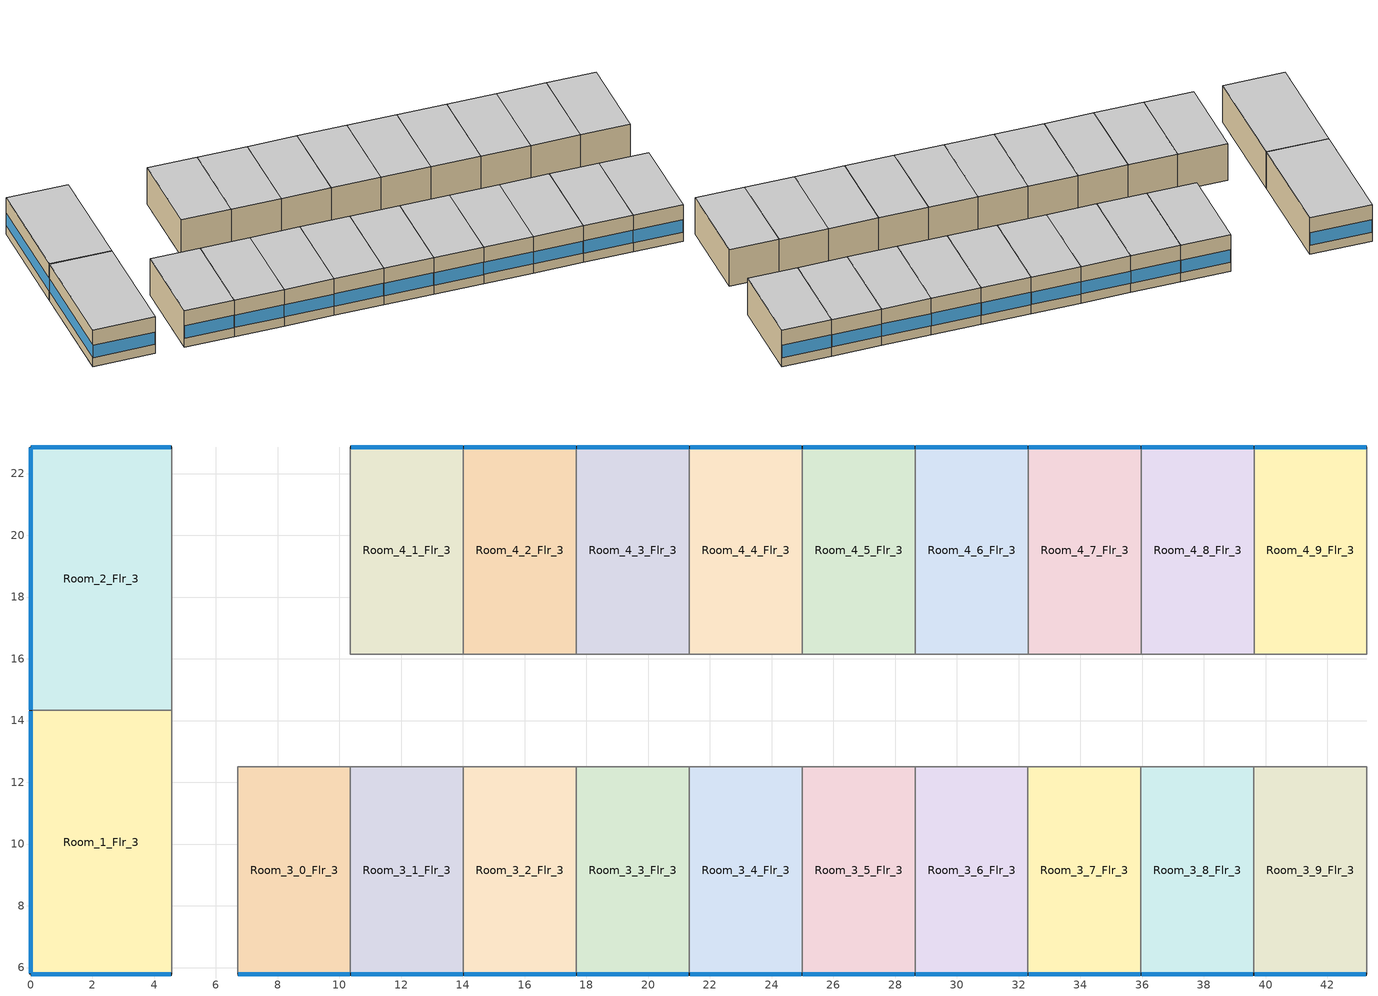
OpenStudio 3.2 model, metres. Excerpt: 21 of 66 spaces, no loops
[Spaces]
Room_1_Flr_3
 floor adiabatic (BTAP-Int-Wall): 4.57,14.33 4.57,5.79 0,5.79 0,14.33 z7.01
 wall outside: 0,14.33 0,5.79 4.57,5.79 z7.01:10.06
 wall to Corridor_Flr_3: 4.57,5.79 4.57,14.33 z7.01:10.06
 wall to Room_2_Flr_3: 4.57,14.33 0,14.33 z7.01:10.06
 window (BTAP-Ext-FixedWindow:U=0.220 SHGC=0.600): 0.03,5.79 4.55,5.79 z7.77:8.8; 0,14.3 0,5.82 z7.77:8.79
 ceiling adiabatic (BTAP-Int-Wall): 4.57,5.79 4.57,14.33 0,14.33 0,5.79 z10.06
Room_2_Flr_3
 floor adiabatic (BTAP-Int-Wall): 4.57,22.86 4.57,14.33 0,14.33 0,22.86 z7.01
 wall outside: 4.57,22.86 0,22.86 0,14.33 z7.01:10.06
 wall to Corridor_Flr_3: 4.57,14.33 4.57,22.86 z7.01:10.06
 window (BTAP-Ext-FixedWindow:U=0.220 SHGC=0.600): 4.55,22.86 0.03,22.86 z7.77:8.8; 0,22.83 0,14.35 z7.77:8.79
 ceiling adiabatic (BTAP-Int-Wall): 4.57,14.33 4.57,22.86 0,22.86 0,14.33 z10.06
Room_4_1_Flr_3
 floor adiabatic (BTAP-Int-Wall): 14.02,22.86 14.02,16.15 10.36,16.15 10.36,22.86 z7.01
 wall outside: 14.02,22.86 10.36,22.86 z7.01:10.06
 wall to Corridor_Flr_3: 10.36,22.86 10.36,16.15 14.02,16.15 z7.01:10.06
 wall to Room_4_2_Flr_3: 14.02,16.15 14.02,22.86 z7.01:10.06
 window (BTAP-Ext-FixedWindow:U=0.220 SHGC=0.600): 14,22.86 10.39,22.86 z7.77:8.8
 ceiling adiabatic (BTAP-Int-Wall): 14.02,16.15 14.02,22.86 10.36,22.86 10.36,16.15 z10.06
Room_3_0_Flr_3
 floor adiabatic (BTAP-Int-Wall): 10.36,12.5 10.36,5.79 6.71,5.79 6.71,12.5 z7.01
 wall outside: 6.71,5.79 10.36,5.79 z7.01:10.06
 wall to Corridor_Flr_3: 10.36,12.5 6.71,12.5 6.71,5.79 z7.01:10.06
 wall to Room_3_1_Flr_3: 10.36,5.79 10.36,12.5 z7.01:10.06
 window (BTAP-Ext-FixedWindow:U=0.220 SHGC=0.600): 6.73,5.79 10.34,5.79 z7.77:8.8
 ceiling adiabatic (BTAP-Int-Wall): 10.36,5.79 10.36,12.5 6.71,12.5 6.71,5.79 z10.06
Room_3_1_Flr_3
 floor adiabatic (BTAP-Int-Wall): 14.02,12.5 14.02,5.79 10.36,5.79 10.36,12.5 z7.01
 wall outside: 10.36,5.79 14.02,5.79 z7.01:10.06
 wall to Room_3_2_Flr_3: 14.02,5.79 14.02,12.5 z7.01:10.06
 wall to Corridor_Flr_3: 14.02,12.5 10.36,12.5 z7.01:10.06
 window (BTAP-Ext-FixedWindow:U=0.220 SHGC=0.600): 10.39,5.79 13.99,5.79 z7.77:8.8
 ceiling adiabatic (BTAP-Int-Wall): 14.02,5.79 14.02,12.5 10.36,12.5 10.36,5.79 z10.06
Room_3_2_Flr_3
 floor adiabatic (BTAP-Int-Wall): 17.68,12.5 17.68,5.79 14.02,5.79 14.02,12.5 z7.01
 wall outside: 14.02,5.79 17.68,5.79 z7.01:10.06
 wall to Corridor_Flr_3: 17.68,12.5 14.02,12.5 z7.01:10.06
 wall to Room_3_3_Flr_3: 17.68,5.79 17.68,12.5 z7.01:10.06
 window (BTAP-Ext-FixedWindow:U=0.220 SHGC=0.600): 14.05,5.79 17.65,5.79 z7.77:8.8
 ceiling adiabatic (BTAP-Int-Wall): 17.68,5.79 17.68,12.5 14.02,12.5 14.02,5.79 z10.06
Room_3_3_Flr_3
 floor adiabatic (BTAP-Int-Wall): 21.33,12.5 21.33,5.79 17.68,5.79 17.68,12.5 z7.01
 wall outside: 17.68,5.79 21.33,5.79 z7.01:10.06
 wall to Corridor_Flr_3: 21.33,12.5 17.68,12.5 z7.01:10.06
 wall to Room_3_4_Flr_3: 21.33,5.79 21.33,12.5 z7.01:10.06
 window (BTAP-Ext-FixedWindow:U=0.220 SHGC=0.600): 17.7,5.79 21.31,5.79 z7.77:8.8
 ceiling adiabatic (BTAP-Int-Wall): 21.33,5.79 21.33,12.5 17.68,12.5 17.68,5.79 z10.06
Room_3_4_Flr_3
 floor adiabatic (BTAP-Int-Wall): 24.99,12.5 24.99,5.79 21.33,5.79 21.33,12.5 z7.01
 wall outside: 21.33,5.79 24.99,5.79 z7.01:10.06
 wall to Room_3_5_Flr_3: 24.99,5.79 24.99,12.5 z7.01:10.06
 wall to Corridor_Flr_3: 24.99,12.5 21.33,12.5 z7.01:10.06
 window (BTAP-Ext-FixedWindow:U=0.220 SHGC=0.600): 21.36,5.79 24.97,5.79 z7.77:8.8
 ceiling adiabatic (BTAP-Int-Wall): 24.99,5.79 24.99,12.5 21.33,12.5 21.33,5.79 z10.06
Room_3_5_Flr_3
 floor adiabatic (BTAP-Int-Wall): 28.65,12.5 28.65,5.79 24.99,5.79 24.99,12.5 z7.01
 wall outside: 24.99,5.79 28.65,5.79 z7.01:10.06
 wall to Corridor_Flr_3: 28.65,12.5 24.99,12.5 z7.01:10.06
 wall to Room_3_6_Flr_3: 28.65,5.79 28.65,12.5 z7.01:10.06
 window (BTAP-Ext-FixedWindow:U=0.220 SHGC=0.600): 25.02,5.79 28.62,5.79 z7.77:8.8
 ceiling adiabatic (BTAP-Int-Wall): 28.65,5.79 28.65,12.5 24.99,12.5 24.99,5.79 z10.06
Room_3_6_Flr_3
 floor adiabatic (BTAP-Int-Wall): 32.3,12.5 32.3,5.79 28.65,5.79 28.65,12.5 z7.01
 wall outside: 28.65,5.79 32.3,5.79 z7.01:10.06
 wall to Room_3_7_Flr_3: 32.3,5.79 32.3,12.5 z7.01:10.06
 wall to Corridor_Flr_3: 32.3,12.5 28.65,12.5 z7.01:10.06
 window (BTAP-Ext-FixedWindow:U=0.220 SHGC=0.600): 28.67,5.79 32.28,5.79 z7.77:8.8
 ceiling adiabatic (BTAP-Int-Wall): 32.3,5.79 32.3,12.5 28.65,12.5 28.65,5.79 z10.06
Room_3_7_Flr_3
 floor adiabatic (BTAP-Int-Wall): 35.96,12.5 35.96,5.79 32.3,5.79 32.3,12.5 z7.01
 wall outside: 32.3,5.79 35.96,5.79 z7.01:10.06
 wall to Corridor_Flr_3: 35.96,12.5 32.3,12.5 z7.01:10.06
 wall to Room_3_8_Flr_3: 35.96,5.79 35.96,12.5 z7.01:10.06
 window (BTAP-Ext-FixedWindow:U=0.220 SHGC=0.600): 32.33,5.79 35.94,5.79 z7.77:8.8
 ceiling adiabatic (BTAP-Int-Wall): 35.96,5.79 35.96,12.5 32.3,12.5 32.3,5.79 z10.06
Room_3_8_Flr_3
 floor adiabatic (BTAP-Int-Wall): 39.62,12.5 39.62,5.79 35.96,5.79 35.96,12.5 z7.01
 wall outside: 35.96,5.79 39.62,5.79 z7.01:10.06
 wall to Room_3_9_Flr_3: 39.62,5.79 39.62,12.5 z7.01:10.06
 wall to Corridor_Flr_3: 39.62,12.5 35.96,12.5 z7.01:10.06
 window (BTAP-Ext-FixedWindow:U=0.220 SHGC=0.600): 35.99,5.79 39.59,5.79 z7.77:8.8
 ceiling adiabatic (BTAP-Int-Wall): 39.62,5.79 39.62,12.5 35.96,12.5 35.96,5.79 z10.06
Room_3_9_Flr_3
 floor adiabatic (BTAP-Int-Wall): 43.28,12.5 43.28,5.79 39.62,5.79 39.62,12.5 z7.01
 wall outside: 39.62,5.79 43.28,5.79 z7.01:10.06
 wall to Room_3_10_Flr_3: 43.28,5.79 43.28,12.5 z7.01:10.06
 wall to Corridor_Flr_3: 43.28,12.5 39.62,12.5 z7.01:10.06
 window (BTAP-Ext-FixedWindow:U=0.220 SHGC=0.600): 39.64,5.79 43.25,5.79 z7.77:8.8
 ceiling adiabatic (BTAP-Int-Wall): 43.28,5.79 43.28,12.5 39.62,12.5 39.62,5.79 z10.06
Room_4_2_Flr_3
 floor adiabatic (BTAP-Int-Wall): 17.68,22.86 17.68,16.15 14.02,16.15 14.02,22.86 z7.01
 wall outside: 17.68,22.86 14.02,22.86 z7.01:10.06
 wall to Corridor_Flr_3: 14.02,16.15 17.68,16.15 z7.01:10.06
 wall to Room_4_3_Flr_3: 17.68,16.15 17.68,22.86 z7.01:10.06
 window (BTAP-Ext-FixedWindow:U=0.220 SHGC=0.600): 17.65,22.86 14.05,22.86 z7.77:8.8
 ceiling adiabatic (BTAP-Int-Wall): 17.68,16.15 17.68,22.86 14.02,22.86 14.02,16.15 z10.06
Room_4_3_Flr_3
 floor adiabatic (BTAP-Int-Wall): 21.34,22.86 21.34,16.15 17.68,16.15 17.68,22.86 z7.01
 wall outside: 21.34,22.86 17.68,22.86 z7.01:10.06
 wall to Corridor_Flr_3: 17.68,16.15 21.34,16.15 z7.01:10.06
 wall to Room_4_4_Flr_3: 21.34,16.15 21.34,22.86 z7.01:10.06
 window (BTAP-Ext-FixedWindow:U=0.220 SHGC=0.600): 21.31,22.86 17.7,22.86 z7.77:8.8
 ceiling adiabatic (BTAP-Int-Wall): 21.34,16.15 21.34,22.86 17.68,22.86 17.68,16.15 z10.06
Room_4_4_Flr_3
 floor adiabatic (BTAP-Int-Wall): 25,22.86 25,16.15 21.34,16.15 21.34,22.86 z7.01
 wall outside: 25,22.86 21.34,22.86 z7.01:10.06
 wall to Corridor_Flr_3: 21.34,16.15 25,16.15 z7.01:10.06
 wall to Room_4_5_Flr_3: 25,16.15 25,22.86 z7.01:10.06
 window (BTAP-Ext-FixedWindow:U=0.220 SHGC=0.600): 24.97,22.86 21.36,22.86 z7.77:8.8
 ceiling adiabatic (BTAP-Int-Wall): 25,16.15 25,22.86 21.34,22.86 21.34,16.15 z10.06
Room_4_5_Flr_3
 floor adiabatic (BTAP-Int-Wall): 28.65,22.86 28.65,16.15 24.99,16.15 24.99,22.86 z7.01
 wall outside: 28.65,22.86 24.99,22.86 z7.01:10.06
 wall to Corridor_Flr_3: 24.99,16.15 28.65,16.15 z7.01:10.06
 wall to Room_4_6_Flr_3: 28.65,16.15 28.65,22.86 z7.01:10.06
 window (BTAP-Ext-FixedWindow:U=0.220 SHGC=0.600): 28.63,22.86 25.02,22.86 z7.77:8.8
 ceiling adiabatic (BTAP-Int-Wall): 28.65,16.15 28.65,22.86 24.99,22.86 24.99,16.15 z10.06
Room_4_6_Flr_3
 floor adiabatic (BTAP-Int-Wall): 32.31,22.86 32.31,16.15 28.65,16.15 28.65,22.86 z7.01
 wall outside: 32.31,22.86 28.65,22.86 z7.01:10.06
 wall to Corridor_Flr_3: 28.65,16.15 32.31,16.15 z7.01:10.06
 wall to Room_4_7_Flr_3: 32.31,16.15 32.31,22.86 z7.01:10.06
 window (BTAP-Ext-FixedWindow:U=0.220 SHGC=0.600): 32.29,22.86 28.68,22.86 z7.77:8.8
 ceiling adiabatic (BTAP-Int-Wall): 32.31,16.15 32.31,22.86 28.65,22.86 28.65,16.15 z10.06
Room_4_7_Flr_3
 floor adiabatic (BTAP-Int-Wall): 35.97,22.86 35.97,16.15 32.31,16.15 32.31,22.86 z7.01
 wall outside: 35.97,22.86 32.31,22.86 z7.01:10.06
 wall to Corridor_Flr_3: 32.31,16.15 35.97,16.15 z7.01:10.06
 wall to Room_4_8_Flr_3: 35.97,16.15 35.97,22.86 z7.01:10.06
 window (BTAP-Ext-FixedWindow:U=0.220 SHGC=0.600): 35.94,22.86 32.34,22.86 z7.77:8.8
 ceiling adiabatic (BTAP-Int-Wall): 35.97,16.15 35.97,22.86 32.31,22.86 32.31,16.15 z10.06
Room_4_8_Flr_3
 floor adiabatic (BTAP-Int-Wall): 39.63,22.86 39.63,16.15 35.97,16.15 35.97,22.86 z7.01
 wall outside: 39.63,22.86 35.97,22.86 z7.01:10.06
 wall to Corridor_Flr_3: 35.97,16.15 39.63,16.15 z7.01:10.06
 wall to Room_4_9_Flr_3: 39.63,16.15 39.63,22.86 z7.01:10.06
 window (BTAP-Ext-FixedWindow:U=0.220 SHGC=0.600): 39.6,22.86 35.99,22.86 z7.77:8.8
 ceiling adiabatic (BTAP-Int-Wall): 39.63,16.15 39.63,22.86 35.97,22.86 35.97,16.15 z10.06
Room_4_9_Flr_3
 floor adiabatic (BTAP-Int-Wall): 43.28,22.86 43.28,16.15 39.63,16.15 39.63,22.86 z7.01
 wall outside: 43.28,22.86 39.63,22.86 z7.01:10.06
 wall to Room_4_10_Flr_3: 43.28,16.15 43.28,22.86 z7.01:10.06
 wall to Corridor_Flr_3: 39.63,16.15 43.28,16.15 z7.01:10.06
 window (BTAP-Ext-FixedWindow:U=0.220 SHGC=0.600): 43.26,22.86 39.65,22.86 z7.77:8.8
 ceiling adiabatic (BTAP-Int-Wall): 43.28,16.15 43.28,22.86 39.63,22.86 39.63,16.15 z10.06
[Site]
Calgary Intl AP_AB_CAN: Latitude {deg}=51.114; Longitude {deg}=-114.02; Time Zone {hr}=-7; Elevation {m}=1084.1; Terrain=City
[Building]
LargeHotel: North Axis {deg}=0; Default Construction Set=BTAP-Mass at hdd = 5000.0; Standards Number of Stories=7; Standards Number of Above Ground Stories=6; Standards Template=NECB2015; Standards Building Type=LargeHotel
[Site:WaterMainsTemperature]
Calculation Method=Correlation; Annual Average Outdoor Air Temperature {C}=5; Maximum Difference In Monthly Average Outdoor Air Temperatures {deltaC}=23.3
[Site:GroundTemperature:BuildingSurface]
19.527, 19.502, 19.536, 19.598, 20.002, 21.64, 22.225, 22.375, 21.449, 20.121, 19.802, 19.633
[SizingPeriod:DesignDay] Barometric Pressure {Pa}=88961; Sky Clearness=0; Rain Indicator=0; Snow Indicator=0; Day of Month=21; Daylight Saving Time Indicator=0; Humidity Indicating Type=Wetbulb; Dry-Bulb Temperature Range Modifier Type=DefaultMultipliers
Name | Maximum Dry-Bulb Temperature {C} | Daily Dry-Bulb Temperature Range {deltaC} | Humidity Indicating Conditions at Maximum Dry-Bulb | Wind Speed {m/s} | Wind Direction {deg} | Month | Day Type | Solar Model Indicator | ASHRAE Taub | ASHRAE Taud
Calgary Intl AP Ann Clg .4% Condns DB=>MWB | 28.5 | 12.1 | 16.1 | 4.5 | 160 | 7 | SummerDesignDay | ASHRAETau | 0.339 | 2.421
Calgary Intl AP Ann Htg 99.6% Condns DB | -28.5 | 0 | -28.5 | 2.9 | 200 | 1 | WinterDesignDay | ASHRAEClearSky
[Material:NoMass] Roughness=Smooth; Thermal Absorptance=0.9; Solar Absorptance=0.7
Name | Thermal Resistance {m2-K/W} | Visible Absorptance
Typical Carpet Pad; Typical Carpet Pad 1 | 0.21648 | 0.8
Typical Insulation 1 | 5.91238 | 0.7
Typical Insulation 2 | 4.49096 | 0.7
Typical Insulation 3 | 6.17282 | 0.7
Typical Carpet Pad 2 | 1.25503 | 0.8
Typical Carpet Pad 3; Typical Carpet Pad 4 | 3.45515 | 0.8
Typical Insulation 4 | 0.454528 | 0.7
Typical Insulation 5 | 0.454545 | 0.7
[Material]
Name | Roughness | Thickness {m} | Conductivity {W/m-K} | Density {kg/m3} | Specific Heat {J/kg-K} | Thermal Absorptance | Solar Absorptance | Visible Absorptance
G05 25mm wood | MediumSmooth | 0.0254 | 0.15 | 608 | 1630 | 0.9 | 0.5 | 0.5
100mm Normalweight concrete floor 1 | MediumSmooth | 0.1016 | 2.31 | 2322 | 832
G01 13mm gypsum board 1 | Smooth | 0.0127 | 0.16 | 800 | 1090 | 0.9 | 0.7 | 0.5
4 in. Normalweight Concrete Floor 1 | MediumRough | 0.1016 | 2.31 | 2322 | 832 | 0.9 | 0.7 | 0.7
1IN Stucco 1 | Smooth | 0.0253 | 0.6918 | 1858 | 837 | 0.9 | 0.7 | 0.92
8IN CONCRETE HW RefBldg 1 | Rough | 0.2032 | 1.311 | 2240 | 836.8 | 0.9 | 0.7 | 0.7
1/2IN Gypsum 1 | Smooth | 0.0127 | 0.16 | 784.9 | 830 | 0.9 | 0.4 | 0.4
Metal Roof Surface 1; F08 Metal surface 1 | Smooth | 0.0008 | 45.28 | 7824 | 500 | 0.9 | 0.7 | 0.7
6 in. Normalweight Concrete Floor 1; 6 in. Normalweight Concrete Floor 2; 6 in. Normalweight Concrete Floor 3 | MediumRough | 0.1524 | 2.31 | 2322 | 832 | 0.9 | 0.7 | 0.7
[Construction]
BTAP-Int-Partition; BTAP-Int-Door: G05 25mm wood
BTAP-Int-Floor: 100mm Normalweight concrete floor 1, Typical Carpet Pad
BTAP-Int-Wall: G01 13mm gypsum board 1, G01 13mm gypsum board 1
BTAP-Int-Ceiling: Typical Carpet Pad, 100mm Normalweight concrete floor 1
BTAP-Int-Window: SimpleGlazing
BTAP-Ext-Floor-Mass:U-0.162: Typical Insulation 1, 4 in. Normalweight Concrete Floor 1, Typical Carpet Pad 1
BTAP-Ext-Wall-Mass:U-0.21: 1IN Stucco 1, 8IN CONCRETE HW RefBldg 1, Typical Insulation 2, 1/2IN Gypsum 1
BTAP-Ext-Roof-Metal:U-0.162: Metal Roof Surface 1, Typical Insulation 3
BTAP-Grnd-Floor-Mass:U-0.757: 6 in. Normalweight Concrete Floor 1, Typical Carpet Pad 2
BTAP-Grnd-Wall-Mass:U-0.284: 6 in. Normalweight Concrete Floor 2, Typical Carpet Pad 3
BTAP-Grnd-Roof-Mass:U-0.284: 6 in. Normalweight Concrete Floor 3, Typical Carpet Pad 4
BTAP-Ext-FixedWindow:U=0.220 SHGC=0.600; BTAP-Ext-GlassDoors:U=0.220 SHGC=0.600; BTAP-Ext-Skylights:U=0.220 SHGC=0.600; BTAP-Ext-DaylightDomes:U=0.220 SHGC=0.600; BTAP-Ext-DaylightDiffuser:U=0.220 SHGC=0.600: SimpleGlazing:U=0.220 SHGC=0.600
BTAP-Ext-Door:U-2.2: F08 Metal surface 1, Typical Insulation 4
BTAP-Ext-OverHeadDoor:U-2.2: Typical Insulation 5
[DefaultConstructionSet]
BTAP-Mass at hdd = 5000.0: Default Exterior Surface Constructions=BTAP-Mass at hdd = 5000.0; Default Interior Surface Constructions=Default Surface Constructions 2; Default Ground Contact Surface Constructions=BTAP-Mass at hdd = 5000.0 1; Default Exterior SubSurface Constructions=BTAP-Mass at hdd = 5000.0; Default Interior SubSurface Constructions=Default Sub Surface Constructions 2; Interior Partition Construction=BTAP-Int-Partition
[DefaultSurfaceConstructions]
Name | Floor Construction | Wall Construction | Roof Ceiling Construction
Default Surface Constructions 2 | BTAP-Int-Floor | BTAP-Int-Wall | BTAP-Int-Ceiling
BTAP-Mass at hdd = 5000.0 | BTAP-Ext-Floor-Mass:U-0.162 | BTAP-Ext-Wall-Mass:U-0.21 | BTAP-Ext-Roof-Metal:U-0.162
BTAP-Mass at hdd = 5000.0 1 | BTAP-Grnd-Floor-Mass:U-0.757 | BTAP-Grnd-Wall-Mass:U-0.284 | BTAP-Grnd-Roof-Mass:U-0.284
[DefaultSubSurfaceConstructions]
Name | Fixed Window Construction | Operable Window Construction | Door Construction | Glass Door Construction | Overhead Door Construction | Skylight Construction | Tubular Daylight Dome Construction | Tubular Daylight Diffuser Construction
Default Sub Surface Constructions 2 | BTAP-Int-Window | BTAP-Int-Window | BTAP-Int-Door
BTAP-Mass at hdd = 5000.0 | BTAP-Ext-FixedWindow:U=0.220 SHGC=0.600 | BTAP-Ext-FixedWindow:U=0.220 SHGC=0.600 | BTAP-Ext-Door:U-2.2 | BTAP-Ext-GlassDoors:U=0.220 SHGC=0.600 | BTAP-Ext-OverHeadDoor:U-2.2 | BTAP-Ext-Skylights:U=0.220 SHGC=0.600 | BTAP-Ext-DaylightDomes:U=0.220 SHGC=0.600 | BTAP-Ext-DaylightDiffuser:U=0.220 SHGC=0.600
[WindowMaterial:SimpleGlazingSystem] U-Factor {W/m2-K}=2.2; Solar Heat Gain Coefficient=0.6; Visible Transmittance=0.21
SimpleGlazing; SimpleGlazing:U=0.220 SHGC=0.600
[Space] Space Type=Space Function Guest room; Building Story=Building Story 3
Name | Thermal Zone | Part of Total Floor Area
Room_1_Flr_3 | DU_BT=Space Function_ST=Guest room_FL=Building Story 3_SCHF 18 | Yes
Room_4_1_Flr_3 | DU_BT=Space Function_ST=Guest room_FL=Building Story 3_SCHF 13 | Yes
Room_2_Flr_3 | DU_BT=Space Function_ST=Guest room_FL=Building Story 3_SCHF 27 | Yes
Room_3_0_Flr_3 | DU_BT=Space Function_ST=Guest room_FL=Building Story 3_SCHF 32 | Yes
Room_3_1_Flr_3 | DU_BT=Space Function_ST=Guest room_FL=Building Story 3_SCHF 34
Room_3_2_Flr_3 | DU_BT=Space Function_ST=Guest room_FL=Building Story 3_SCHF 28
Room_3_3_Flr_3 | DU_BT=Space Function_ST=Guest room_FL=Building Story 3_SCHF 21
Room_3_4_Flr_3 | DU_BT=Space Function_ST=Guest room_FL=Building Story 3_SCHF 19
Room_3_5_Flr_3 | DU_BT=Space Function_ST=Guest room_FL=Building Story 3_SCHF 39
Room_3_6_Flr_3 | DU_BT=Space Function_ST=Guest room_FL=Building Story 3_SCHF 35
Room_3_7_Flr_3 | DU_BT=Space Function_ST=Guest room_FL=Building Story 3_SCHF 31
Room_3_8_Flr_3 | DU_BT=Space Function_ST=Guest room_FL=Building Story 3_SCHF 36
Room_3_9_Flr_3 | DU_BT=Space Function_ST=Guest room_FL=Building Story 3_SCHF 37
Room_4_2_Flr_3 | DU_BT=Space Function_ST=Guest room_FL=Building Story 3_SCHF 17
Room_4_3_Flr_3 | DU_BT=Space Function_ST=Guest room_FL=Building Story 3_SCHF 10
Room_4_4_Flr_3 | DU_BT=Space Function_ST=Guest room_FL=Building Story 3_SCHF 9
Room_4_5_Flr_3 | DU_BT=Space Function_ST=Guest room_FL=Building Story 3_SCHF 8
Room_4_6_Flr_3 | DU_BT=Space Function_ST=Guest room_FL=Building Story 3_SCHF 11
Room_4_7_Flr_3 | DU_BT=Space Function_ST=Guest room_FL=Building Story 3_SCHF 7
Room_4_8_Flr_3 | DU_BT=Space Function_ST=Guest room_FL=Building Story 3_SCHF 6
Room_4_9_Flr_3 | DU_BT=Space Function_ST=Guest room_FL=Building Story 3_SCHF 29
[BuildingStory]
Building Story 3: Nominal Z Coordinate {m}=7.008
[SpaceType]
Space Function Guest room: Default Schedule Set=Space Function Guest room Schedule Set; Design Specification Outdoor Air Object=Space Function Guest room Ventilation; Standards Building Type=Space Function; Standards Space Type=Guest room
[People:Definition]
Space Function Guest room People Definition: Number of People Calculation Method=People/Area; People per Space Floor Area {person/m2}=0.0400145; Fraction Radiant=0.3
[People]
Space Function Guest room People: People Definition=Space Function Guest room People Definition; Space or SpaceType=Space Function Guest room; Work Efficiency Schedule=Work Efficiency Schedule; Clothing Insulation Schedule=Clothing Schedule; Air Velocity Schedule=Air Velocity Schedule; Multiplier=1
[Lights:Definition]
Space Function Guest room Lights Definition: Design Level Calculation Method=Watts/Area; Watts per Space Floor Area {W/m2}=5.10185; Fraction Radiant=0.5; Fraction Visible=0.2
[Lights]
Space Function Guest room Lights: Lights Definition=Space Function Guest room Lights Definition; Space or SpaceType=Space Function Guest room; Fraction Replaceable=1
[DesignSpecification:OutdoorAir]
Space Function Guest room Ventilation: Outdoor Air Method=Sum; Outdoor Air Flow per Floor Area {m3/s-m2}=0.00046228
[DefaultScheduleSet]
Space Function Guest room Schedule Set: Number of People Schedule=NECB-F-Occupancy; People Activity Level Schedule=NECB-Activity; Lighting Schedule=NECB-F-Lighting; Electric Equipment Schedule=NECB-F-Electric-Equipment; Infiltration Schedule=Always On
[ThermostatSetpoint:DualSetpoint] Heating Setpoint Temperature Schedule=NECB-F-Thermostat Setpoint-Heating; Cooling Setpoint Temperature Schedule=NECB-F-Thermostat Setpoint-Cooling
Space Function Guest room Thermostat 116; Space Function Guest room Thermostat 117; Space Function Guest room Thermostat 118; Space Function Guest room Thermostat 119; Space Function Guest room Thermostat 120; Space Function Guest room Thermostat 121; Space Function Guest room Thermostat 123; Space Function Guest room Thermostat 128; Space Function Guest room Thermostat 129; Space Function Guest room Thermostat 130; Space Function Guest room Thermostat 134; Space Function Guest room Thermostat 144; Space Function Guest room Thermostat 145; Space Function Guest room Thermostat 146; Space Function Guest room Thermostat 149; Space Function Guest room Thermostat 150; Space Function Guest room Thermostat 152; Space Function Guest room Thermostat 153; Space Function Guest room Thermostat 154; Space Function Guest room Thermostat 155; Space Function Guest room Thermostat 157
[ElectricEquipment:Definition]
Space Function Guest room Elec Equip Definition: Design Level Calculation Method=Watts/Area; Watts per Space Floor Area {W/m2}=2.50091; Fraction Radiant=0.5
[ElectricEquipment]
Space Function Guest room Elec Equip: Electric Equipment Definition=Space Function Guest room Elec Equip Definition; Space or SpaceType=Space Function Guest room
[SpaceInfiltration:DesignFlowRate] Schedule=Always On Discrete; Design Flow Rate Calculation Method=Flow/ExteriorArea; Flow per Exterior Surface Area {m3/s-m2}=0.00025; Constant Term Coefficient=0; Temperature Term Coefficient=0; Velocity Term Coefficient=0.224; Velocity Squared Term Coefficient=0
Name | Space or SpaceType
Room_1_Flr_3 Infiltration | Room_1_Flr_3
Room_2_Flr_3 Infiltration | Room_2_Flr_3
Room_3_0_Flr_3 Infiltration | Room_3_0_Flr_3
Room_3_1_Flr_3 Infiltration | Room_3_1_Flr_3
Room_3_2_Flr_3 Infiltration | Room_3_2_Flr_3
Room_3_3_Flr_3 Infiltration | Room_3_3_Flr_3
Room_3_4_Flr_3 Infiltration | Room_3_4_Flr_3
Room_3_5_Flr_3 Infiltration | Room_3_5_Flr_3
Room_3_6_Flr_3 Infiltration | Room_3_6_Flr_3
Room_3_7_Flr_3 Infiltration | Room_3_7_Flr_3
Room_3_8_Flr_3 Infiltration | Room_3_8_Flr_3
Room_3_9_Flr_3 Infiltration | Room_3_9_Flr_3
Room_4_1_Flr_3 Infiltration | Room_4_1_Flr_3
Room_4_2_Flr_3 Infiltration | Room_4_2_Flr_3
Room_4_3_Flr_3 Infiltration | Room_4_3_Flr_3
Room_4_4_Flr_3 Infiltration | Room_4_4_Flr_3
Room_4_5_Flr_3 Infiltration | Room_4_5_Flr_3
Room_4_6_Flr_3 Infiltration | Room_4_6_Flr_3
Room_4_7_Flr_3 Infiltration | Room_4_7_Flr_3
Room_4_8_Flr_3 Infiltration | Room_4_8_Flr_3
Room_4_9_Flr_3 Infiltration | Room_4_9_Flr_3
[ThermalZone] Multiplier=4; Use Ideal Air Loads=No
Name | Thermostat
DU_BT=Space Function_ST=Guest room_FL=Building Story 3_SCHF 6 | Space Function Guest room Thermostat 116
DU_BT=Space Function_ST=Guest room_FL=Building Story 3_SCHF 7 | Space Function Guest room Thermostat 117
DU_BT=Space Function_ST=Guest room_FL=Building Story 3_SCHF 8 | Space Function Guest room Thermostat 118
DU_BT=Space Function_ST=Guest room_FL=Building Story 3_SCHF 9 | Space Function Guest room Thermostat 119
DU_BT=Space Function_ST=Guest room_FL=Building Story 3_SCHF 10 | Space Function Guest room Thermostat 120
DU_BT=Space Function_ST=Guest room_FL=Building Story 3_SCHF 11 | Space Function Guest room Thermostat 121
DU_BT=Space Function_ST=Guest room_FL=Building Story 3_SCHF 13 | Space Function Guest room Thermostat 123
DU_BT=Space Function_ST=Guest room_FL=Building Story 3_SCHF 17 | Space Function Guest room Thermostat 128
DU_BT=Space Function_ST=Guest room_FL=Building Story 3_SCHF 18 | Space Function Guest room Thermostat 129
DU_BT=Space Function_ST=Guest room_FL=Building Story 3_SCHF 19 | Space Function Guest room Thermostat 130
DU_BT=Space Function_ST=Guest room_FL=Building Story 3_SCHF 21 | Space Function Guest room Thermostat 134
DU_BT=Space Function_ST=Guest room_FL=Building Story 3_SCHF 27 | Space Function Guest room Thermostat 144
DU_BT=Space Function_ST=Guest room_FL=Building Story 3_SCHF 28 | Space Function Guest room Thermostat 145
DU_BT=Space Function_ST=Guest room_FL=Building Story 3_SCHF 29 | Space Function Guest room Thermostat 146
DU_BT=Space Function_ST=Guest room_FL=Building Story 3_SCHF 31 | Space Function Guest room Thermostat 149
DU_BT=Space Function_ST=Guest room_FL=Building Story 3_SCHF 32 | Space Function Guest room Thermostat 150
DU_BT=Space Function_ST=Guest room_FL=Building Story 3_SCHF 34 | Space Function Guest room Thermostat 152
DU_BT=Space Function_ST=Guest room_FL=Building Story 3_SCHF 35 | Space Function Guest room Thermostat 153
DU_BT=Space Function_ST=Guest room_FL=Building Story 3_SCHF 36 | Space Function Guest room Thermostat 154
DU_BT=Space Function_ST=Guest room_FL=Building Story 3_SCHF 37 | Space Function Guest room Thermostat 155
DU_BT=Space Function_ST=Guest room_FL=Building Story 3_SCHF 39 | Space Function Guest room Thermostat 157
[Foundation:Kiva]
Bldg Kiva Foundation: Wall Height Above Grade {m}=0; Wall Depth Below Slab {m}=0
[Foundation:Kiva:Settings]

[Schedule:Ruleset]
Clothing Schedule: Default Day Schedule=Clothing Schedule Default Winter Clothes
Air Velocity Schedule: Default Day Schedule=Air Velocity Schedule Default
Work Efficiency Schedule: Default Day Schedule=Work Efficiency Schedule Default
NECB-Activity: Default Day Schedule=NECB-Activity Default; Summer Design Day Schedule=NECB-Activity Summer Design Day; Winter Design Day Schedule=NECB-Activity Winter Design Day
Always On: Default Day Schedule=Always On Default
NECB-F-Occupancy: Default Day Schedule=NECB-F-Occupancy Default
NECB-F-Lighting: Default Day Schedule=NECB-F-Lighting Default
NECB-F-Electric-Equipment: Default Day Schedule=NECB-F-Electric-Equipment Default
NECB-F-Thermostat Setpoint-Heating: Default Day Schedule=NECB-F-Thermostat Setpoint-Heating Default
NECB-F-Thermostat Setpoint-Cooling: Default Day Schedule=NECB-F-Thermostat Setpoint-Cooling Default
[Schedule:Day]
Clothing Schedule Default Winter Clothes; Always On Default: 24, 0, 1
Clothing Schedule Summer Clothes: 24, 0, 0.5
Air Velocity Schedule Default: 24, 0, 0.2
Work Efficiency Schedule Default: 24, 0, 0
NECB-Activity Default; NECB-Activity Winter Design Day; NECB-Activity Summer Design Day: 24, 0, 130
NECB-F-Occupancy Default; NECB-F-Occupancy Default|Wkdy Day; NECB-F-Occupancy Sat Day; NECB-F-Occupancy Sun|Hol Day: 7, 0, 0.63, 8, 0, 0.49, 10, 0, 0.28, 16, 0, 0.14, 17, 0, 0.21, 20, 0, 0.35, 22, 0, 0.49, 23, 0, 0.56, 24, 0, 0.63
NECB-F-Lighting Default; NECB-F-Lighting Default|Wkdy Day; NECB-F-Lighting Sat Day; NECB-F-Lighting Sun|Hol Day; NECB-F-Electric-Equipment Default; NECB-F-Electric-Equipment Default|Wkdy Day; NECB-F-Electric-Equipment Sat Day; NECB-F-Electric-Equipment Sun|Hol Day: 1, 0, 0.21, 3, 0, 0.14, 6, 0, 0.07, 7, 0, 0.14, 8, 0, 0.28, 9, 0, 0.35, 11, 0, 0.28, 12, 0, 0.21, 19, 0, 0.14, 20, 0, 0.42, 21, 0, 0.56, 22, 0, 0.63, 23, 0, 0.56, 24, 0, 0.42
NECB-F-Thermostat Setpoint-Heating Default; NECB-F-Thermostat Setpoint-Heating Default|Wkdy Day; NECB-F-Thermostat Setpoint-Heating Sat Day; NECB-F-Thermostat Setpoint-Heating Sun|Hol Day: 1, 0, 22, 7, 0, 18, 8, 0, 20, 24, 0, 22
NECB-F-Thermostat Setpoint-Cooling Default; NECB-F-Thermostat Setpoint-Cooling Default|Wkdy Day; NECB-F-Thermostat Setpoint-Cooling Sat Day; NECB-F-Thermostat Setpoint-Cooling Sun|Hol Day: 24, 0, 24
[Schedule:Rule] Date Specification Type=DateRange; Start Day=1
Name | Schedule Ruleset | Rule Order | Day Schedule | Start Month | End Month | End Day | Apply Monday | Apply Tuesday | Apply Wednesday | Apply Thursday | Apply Friday | Apply Saturday | Apply Sunday
Schedule Rule 1 | Clothing Schedule | 0 | Clothing Schedule Summer Clothes | 5 | 9 | 30
Schedule Rule 35 | NECB-F-Occupancy | 2 | NECB-F-Occupancy Default|Wkdy Day | 1 | 12 | 31 | Yes | Yes | Yes | Yes | Yes
Schedule Rule 36 | NECB-F-Occupancy | 1 | NECB-F-Occupancy Sat Day | 1 | 12 | 31 |  |  |  |  |  | Yes
Schedule Rule 37 | NECB-F-Occupancy | 0 | NECB-F-Occupancy Sun|Hol Day | 1 | 12 | 31 |  |  |  |  |  |  | Yes
Schedule Rule 38 | NECB-F-Lighting | 2 | NECB-F-Lighting Default|Wkdy Day | 1 | 12 | 31 | Yes | Yes | Yes | Yes | Yes
Schedule Rule 39 | NECB-F-Lighting | 1 | NECB-F-Lighting Sat Day | 1 | 12 | 31 |  |  |  |  |  | Yes
Schedule Rule 40 | NECB-F-Lighting | 0 | NECB-F-Lighting Sun|Hol Day | 1 | 12 | 31 |  |  |  |  |  |  | Yes
Schedule Rule 41 | NECB-F-Electric-Equipment | 2 | NECB-F-Electric-Equipment Default|Wkdy Day | 1 | 12 | 31 | Yes | Yes | Yes | Yes | Yes
Schedule Rule 42 | NECB-F-Electric-Equipment | 1 | NECB-F-Electric-Equipment Sat Day | 1 | 12 | 31 |  |  |  |  |  | Yes
Schedule Rule 43 | NECB-F-Electric-Equipment | 0 | NECB-F-Electric-Equipment Sun|Hol Day | 1 | 12 | 31 |  |  |  |  |  |  | Yes
Schedule Rule 44 | NECB-F-Thermostat Setpoint-Heating | 2 | NECB-F-Thermostat Setpoint-Heating Default|Wkdy Day | 1 | 12 | 31 | Yes | Yes | Yes | Yes | Yes
Schedule Rule 45 | NECB-F-Thermostat Setpoint-Heating | 1 | NECB-F-Thermostat Setpoint-Heating Sat Day | 1 | 12 | 31 |  |  |  |  |  | Yes
Schedule Rule 46 | NECB-F-Thermostat Setpoint-Heating | 0 | NECB-F-Thermostat Setpoint-Heating Sun|Hol Day | 1 | 12 | 31 |  |  |  |  |  |  | Yes
Schedule Rule 47 | NECB-F-Thermostat Setpoint-Cooling | 2 | NECB-F-Thermostat Setpoint-Cooling Default|Wkdy Day | 1 | 12 | 31 | Yes | Yes | Yes | Yes | Yes
Schedule Rule 48 | NECB-F-Thermostat Setpoint-Cooling | 1 | NECB-F-Thermostat Setpoint-Cooling Sat Day | 1 | 12 | 31 |  |  |  |  |  | Yes
Schedule Rule 49 | NECB-F-Thermostat Setpoint-Cooling | 0 | NECB-F-Thermostat Setpoint-Cooling Sun|Hol Day | 1 | 12 | 31 |  |  |  |  |  |  | Yes
[Schedule:Constant]
Always On Discrete: Value=1
